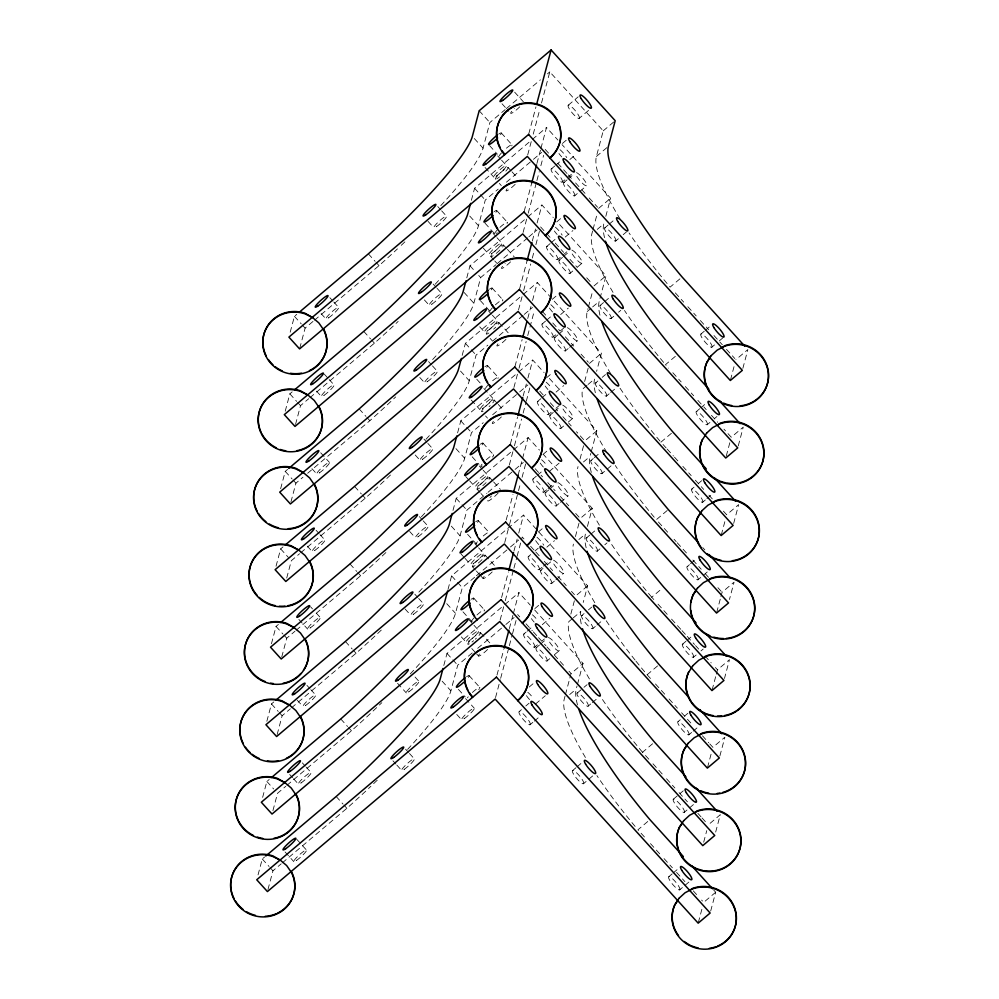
<?xml version="1.0" encoding="UTF-8"?>
<svg xmlns="http://www.w3.org/2000/svg" width="999" height="999" viewBox="0 0 999 999"><rect width="100%" height="100%" fill="white"/><g stroke="black" fill="none" stroke-linecap="round" stroke-linejoin="round"><path stroke-width="0.75" stroke-dasharray="5 3.75" d="M290.197 332.217L294.43 316.333L296.778 314.348M299.737 348.351L305.12 328.122L313.324 321.178M285.227 411.188L289.835 393.856L292.183 391.87M295.529 424.425L300.524 405.644L308.728 398.701M280.632 488.711L285.239 471.378L287.587 469.393M290.934 501.948L295.929 483.166L302.972 477.222M276.036 566.233L280.644 548.901L282.992 546.915M286.713 578.034L291.333 560.689L299.55 553.746M271.441 643.756L276.049 626.423L278.396 624.437M281.743 657.005L286.738 638.211L294.955 631.268M266.845 721.278L271.453 703.945L273.801 701.96M277.148 734.527L282.143 715.734L290.359 708.803M262.637 797.364L266.858 781.468L269.206 779.482M272.939 810.601L277.547 793.268L285.764 786.325M258.042 874.887L262.262 858.99L264.61 857.005M267.957 889.572L272.952 870.791L281.169 863.848M440.796 205.607A149.363 22.265 -42.2 0 0 483.054 148.164L489.872 122.54L505.144 109.628M471.378 200.324L474.587 188.262L531.181 140.434M435.164 284.253A149.363 22.265 -42.2 0 0 478.459 225.699L485.277 200.062L498.201 189.136M466.783 277.847L469.992 265.784L526.585 217.957M432.642 359.54A149.363 22.265 -42.2 0 0 473.863 303.221L480.681 277.585L495.954 264.673M462.187 355.369L465.397 343.319L521.99 295.479M528.758 133.916L535.939 106.93M527.697 154.907L531.256 141.571M533.229 134.153L539.935 108.941M541.508 103.009L549.8 71.878L603.221 130.857L596.403 156.481A149.326 33.117 49.8 0 0 620.029 218.831M425.974 439.298A149.363 22.265 -42.2 0 0 469.268 380.744L476.086 355.107L487.837 345.179M457.592 432.904L460.801 420.841L517.395 373.002M524.163 211.438L531.743 182.954M536.925 163.461L540.521 149.962M540.921 148.464L546.503 127.472L557.879 140.035M523.101 232.43L527.847 214.648M528.234 213.162L536.525 182.018M536.913 180.544L539.285 171.641M540.859 165.709L543.618 155.332M421.378 516.82A149.363 22.265 -42.2 0 0 464.672 458.266L471.491 432.629L483.241 422.702M452.997 510.427L456.206 498.364L528.121 437.562L539.497 450.124M519.567 288.961L527.147 260.477M532.33 240.984L535.526 228.983M537.112 222.989L541.908 204.995L553.284 217.557M518.506 309.965L522.065 296.616M523.638 290.684L530.744 263.998M532.317 258.067L534.29 250.649M535.876 244.718L539.423 231.368M418.856 592.107A149.363 22.265 -42.2 0 0 460.077 535.789L466.895 510.152L486.875 493.269M448.002 589.447L451.61 575.886L523.526 515.084L587.637 585.864L583.229 602.447M514.972 366.483L522.152 339.498M527.734 318.506L530.931 306.506M532.529 300.512L537.312 282.517L601.423 353.284L596.615 371.378M513.923 387.487L518.656 369.692M519.043 368.206L526.148 341.521M527.722 335.589L534.428 310.377M410.277 673.913A149.363 22.265 -42.2 0 0 455.482 613.311L462.3 587.674L475.224 576.748M443.806 665.471L447.015 653.408L503.608 605.569M510.377 444.006L517.557 417.02M523.139 396.029L526.336 384.028M527.934 378.034L532.717 360.04L544.093 372.602M509.328 465.01L514.06 447.215M514.448 445.729L521.553 419.043M523.126 413.111L525.899 402.734M526.286 401.248L530.232 386.413M407.592 749.387A149.363 22.265 -42.2 0 0 450.886 690.833L457.704 665.197L472.977 652.285M506.181 520.029L512.962 494.542M518.144 475.049L522.14 460.052M522.539 458.553L528.121 437.562M504.732 542.532L509.065 526.223M509.465 524.737L518.144 492.12M518.531 490.634L520.504 483.216M522.09 477.285L525.636 463.936M592.607 230.994L591.808 234.003A149.326 33.117 49.8 0 0 615.434 296.353M593.006 229.483L597.427 212.899M501.585 597.552L508.366 572.065M513.948 551.073L517.145 539.085M518.743 533.079L523.526 515.084M605.806 216.333L610.614 198.239L562.012 144.593M500.137 620.054L503.683 606.705M505.257 600.774L513.548 569.642M513.936 568.156L516.708 557.779M517.095 556.293L522.227 537.012L526.423 541.645M610.839 373.876A149.326 33.117 49.8 0 1 587.212 311.526L588.011 308.516M588.423 307.005L592.832 290.422M496.99 675.074L503.771 649.587M509.353 628.596L512.949 615.109M513.349 613.598L518.931 592.607L530.307 605.169M599.999 298.376L606.018 275.761L557.417 222.115M495.541 697.577L500.274 679.782M500.661 678.296L508.953 647.165M509.34 645.679L512.112 635.302M512.499 633.816L516.058 620.466M584.627 381.518L588.236 367.944M580.032 459.041L583.641 445.467M591.308 472.377A149.326 33.117 49.8 0 1 590.009 456.443L590.809 453.434M591.208 451.923L596.828 430.806L548.226 377.16M575.436 536.563L579.045 522.989M587.424 526.423L592.232 508.329L543.631 454.682M570.841 614.085L574.45 600.511M565.047 696.128L564.235 699.15A149.326 33.117 49.8 0 0 585.601 757.766M565.446 694.617L569.455 679.545M569.855 678.034L571.066 673.513L583.041 663.386L534.44 609.74M577.522 704.957A149.326 33.117 49.8 0 1 576.223 689.01L577.022 686.001M577.434 684.49L583.041 663.386M730.481 379.945L734.327 365.497M742.856 368.369L747.851 349.575L735.863 359.715M726.273 456.019L730.119 441.57M738.261 445.891L743.256 427.097L731.268 437.237L723.963 429.17M721.29 534.989L725.524 519.093M733.666 523.414L738.661 504.62L726.673 514.76L721.453 509.003M716.695 612.512L720.541 598.064M720.928 596.615L722.077 592.282L734.065 582.155L729.457 599.487M712.1 690.034L715.946 675.586M716.333 674.138L717.482 669.805L729.47 659.677L724.475 678.458M707.504 767.557L711.35 753.109M719.879 755.981L724.874 737.2L712.886 747.327L709.765 743.868M703.683 842.194L706.755 830.631M715.671 832.055L720.279 814.722L708.291 824.849M698.313 922.601L702.16 908.153M710.689 911.026L715.684 892.244L713.598 889.934M506.318 108.629L540.397 79.82M547.452 73.864L549.8 71.878M568.394 105.107L578.196 96.816M314.498 320.192L379.021 265.647A149.363 22.265 -42.2 0 0 397.452 248.876M532.355 139.435L546.503 127.472M579.095 118.406A8.579 1.898 49.8 0 0 572.839 107.992A8.579 1.898 49.8 0 0 569.293 108.879A8.579 1.898 49.8 0 0 579.095 118.406L588.898 110.115M506.431 182.18L532.28 160.327M533.454 159.328L541.67 152.385M562.412 143.456L566.77 139.773M551.436 168.843L554.707 166.071M555.794 165.16L560.152 161.476M603.221 130.857L614.123 121.641M569.842 159.515L576.386 153.983M562.137 182.143A8.579 1.898 49.8 0 0 555.881 171.716A8.579 1.898 49.8 0 0 552.335 172.615A8.579 1.898 49.8 0 0 562.137 182.143L566.495 178.459M567.582 177.535L571.94 173.851M563.798 182.63L567.07 179.87M568.156 178.946L574.7 173.414M309.902 397.714L374.425 343.169A149.363 22.265 -42.2 0 0 398.164 321.416M596.403 156.481L607.305 147.278M527.759 216.958L541.908 204.995M574.5 195.929A8.579 1.898 49.8 0 0 568.244 185.514A8.579 1.898 49.8 0 0 564.697 186.401A8.579 1.898 49.8 0 0 574.5 195.929L578.858 192.245M579.944 191.321L586.488 185.802M497.127 263.674L527.684 237.849M528.858 236.863L537.075 229.907M556.73 221.89L562.175 217.295M546.84 246.366L550.112 243.606M551.198 242.682L556.643 238.074M598.626 208.379L610.614 198.239M565.247 237.038L572.877 230.594M557.542 259.665A8.579 1.898 49.8 0 0 551.286 249.238A8.579 1.898 49.8 0 0 547.739 250.137A8.579 1.898 49.8 0 0 557.542 259.665L561.9 255.981M562.986 255.057L567.345 251.373M559.203 260.152L562.474 257.392M563.561 256.468L570.104 250.936M307.655 473.251L369.842 420.691A149.363 22.265 -42.2 0 0 395.666 396.94M597.252 229.395L603.796 223.876A149.326 33.117 49.8 0 0 604.732 238.474M523.164 294.48L537.312 282.517M604.857 227.809L608.129 225.05M609.215 224.126L614.672 219.518M569.905 273.451A8.579 1.898 49.8 0 0 563.648 263.037A8.579 1.898 49.8 0 0 560.114 263.923A8.579 1.898 49.8 0 0 569.905 273.451L573.176 270.692M577.534 267.008L581.893 263.324M492.532 341.196L523.089 315.372M524.263 314.385L532.492 307.43M615.571 241.109A8.579 1.898 49.8 0 0 609.315 230.694A8.579 1.898 49.8 0 0 605.769 231.581A8.579 1.898 49.8 0 0 615.571 241.109L618.831 238.349M623.189 234.665L626.46 231.905M552.135 299.425L556.493 295.729M542.245 323.888L545.516 321.129M546.603 320.204L552.047 315.597M594.03 285.901L606.018 275.761M560.664 314.56L568.281 308.117M552.947 337.187A8.579 1.898 49.8 0 0 546.69 326.773A8.579 1.898 49.8 0 0 543.144 327.66A8.579 1.898 49.8 0 0 552.947 337.187L556.218 334.428M560.576 330.744L563.848 327.972M554.607 337.674L557.879 334.915M558.965 333.991L565.509 328.459M300.711 552.759L365.247 498.214A149.363 22.265 -42.2 0 0 391.071 474.463M587.212 311.526L591.57 307.842M592.657 306.918L599.2 301.398A149.326 33.117 49.8 0 0 600.149 315.996M518.568 372.003L532.717 360.04M600.262 305.332L603.533 302.572M604.632 301.648L610.077 297.053M565.309 350.974A8.579 1.898 49.8 0 0 559.053 340.559A8.579 1.898 49.8 0 0 555.519 341.446A8.579 1.898 49.8 0 0 565.309 350.974L568.581 348.214M569.667 347.29L577.297 340.846M492.644 414.747L518.493 392.894M519.667 391.908L527.897 384.952M610.976 318.631A8.579 1.898 49.8 0 0 604.72 308.216A8.579 1.898 49.8 0 0 601.173 309.103A8.579 1.898 49.8 0 0 610.976 318.631L614.235 315.871M618.593 312.188L620.779 310.352M546.453 377.859L552.984 372.34M679.919 278.846L670.104 287.125A149.326 33.117 49.8 0 1 629.07 232.954M537.649 401.411L540.921 398.651M542.007 397.727L547.452 393.119M589.435 363.424L601.423 353.284M556.068 392.083L563.686 385.639M548.351 414.71A8.579 1.898 49.8 0 0 542.095 404.295A8.579 1.898 49.8 0 0 538.561 405.182A8.579 1.898 49.8 0 0 548.351 414.71L551.623 411.95M555.981 408.266L559.253 405.494M550.012 415.197L553.284 412.437M554.37 411.513L560.914 405.981M296.129 630.282L360.651 575.736A149.363 22.265 -42.2 0 0 386.476 551.997M586.975 385.364L582.617 389.048A149.326 33.117 49.8 0 0 606.243 451.398M588.061 384.453L594.605 378.921A149.326 33.117 49.8 0 0 595.904 394.855M595.679 382.854L597.852 381.019M602.21 377.335L605.481 374.575M560.714 428.496A8.579 1.898 49.8 0 0 554.457 418.082A8.579 1.898 49.8 0 0 550.924 418.968A8.579 1.898 49.8 0 0 560.714 428.496L563.985 425.736M568.344 422.053L572.702 418.369M488.049 492.27L513.898 470.417M515.072 469.43L523.301 462.475M606.381 396.166A8.579 1.898 49.8 0 0 600.124 385.739A8.579 1.898 49.8 0 0 596.578 386.625A8.579 1.898 49.8 0 0 606.381 396.166L609.64 393.394M610.739 392.47L615.097 388.786M542.944 454.47L548.389 449.862M701.036 333.966L704.307 331.206M705.394 330.282L710.838 325.674M675.324 356.368L665.509 364.647L668.643 368.107M533.054 478.933L536.326 476.173M537.412 475.249L542.857 470.641M596.828 430.806L584.84 440.946L576.46 431.693M549.288 471.453L559.09 463.161M711.738 347.265A8.579 1.898 49.8 0 0 705.481 336.85A8.579 1.898 49.8 0 0 701.935 337.737A8.579 1.898 49.8 0 0 711.738 347.265L715.009 344.505M719.367 340.821L722.639 338.049M543.756 492.232A8.579 1.898 49.8 0 0 537.499 481.818A8.579 1.898 49.8 0 0 533.966 482.704A8.579 1.898 49.8 0 0 543.756 492.232L547.027 489.473M548.114 488.548L553.571 483.941M545.417 492.719L548.688 489.96M549.775 489.035L555.219 484.428M291.533 707.804L356.056 653.259A149.363 22.265 -42.2 0 0 381.88 629.52M583.466 461.975L590.009 456.443M591.083 460.389L593.256 458.541M594.343 457.617L600.886 452.097M556.118 506.018A8.579 1.898 49.8 0 0 549.862 495.604A8.579 1.898 49.8 0 0 546.328 496.491A8.579 1.898 49.8 0 0 556.118 506.018L559.39 503.259M560.476 502.335L568.106 495.891M476.398 575.761L509.303 547.939M510.477 546.952L518.706 539.997M601.785 473.688A8.579 1.898 49.8 0 0 595.529 463.261A8.579 1.898 49.8 0 0 591.982 464.148A8.579 1.898 49.8 0 0 601.785 473.688L606.143 470.005M607.23 469.08L611.588 465.397M538.349 531.992L542.707 528.309M696.44 411.488L699.712 408.728M700.799 407.804L707.329 402.272M660.913 442.182L671.815 432.967M528.459 556.455L530.644 554.62M535.002 550.936L538.261 548.164M592.232 508.329L580.244 518.469L573.963 511.525M546.878 547.127L554.495 540.684M707.142 424.787A8.579 1.898 49.8 0 0 700.886 414.373A8.579 1.898 49.8 0 0 697.339 415.259A8.579 1.898 49.8 0 0 707.142 424.787L710.414 422.028M714.772 418.344L716.945 416.496M539.16 569.755A8.579 1.898 49.8 0 0 532.904 559.34A8.579 1.898 49.8 0 0 529.37 560.227A8.579 1.898 49.8 0 0 539.16 569.755L542.432 566.995M543.518 566.071L548.975 561.463M540.821 570.242L543.006 568.406M547.365 564.722L550.624 561.95M286.938 785.326L351.461 730.781A149.363 22.265 -42.2 0 0 381.83 702.684M578.883 539.497L585.414 533.966A149.326 33.117 49.8 0 0 586.363 548.576M504.782 604.57L518.931 592.607M586.488 537.912L589.747 535.139M590.846 534.228L595.204 530.544M551.523 583.541A8.579 1.898 49.8 0 0 545.267 573.126A8.579 1.898 49.8 0 0 541.733 574.013A8.579 1.898 49.8 0 0 551.523 583.541L554.795 580.781M555.881 579.857L563.511 573.414M477.684 648.314L504.707 625.461M505.881 624.475L514.11 617.519M597.19 551.211A8.579 1.898 49.8 0 0 590.933 540.784A8.579 1.898 49.8 0 0 587.387 541.67A8.579 1.898 49.8 0 0 597.19 551.211L600.461 548.439M604.82 544.755L606.992 542.919M534.84 608.591L539.198 604.907M691.845 489.011L694.018 487.175M698.376 483.491L701.648 480.719M667.22 510.489L656.318 519.705A149.326 33.117 49.8 0 1 615.297 465.522M523.863 633.978L526.048 632.142M527.135 631.218L533.666 625.686M587.637 585.864L575.649 595.991L571.465 591.371M542.282 624.65L549.9 618.206M702.547 502.31A8.579 1.898 49.8 0 0 696.291 491.895A8.579 1.898 49.8 0 0 692.744 492.782A8.579 1.898 49.8 0 0 702.547 502.31L705.818 499.55M706.905 498.626L711.263 494.942M534.565 647.277A8.579 1.898 49.8 0 0 528.309 636.863A8.579 1.898 49.8 0 0 524.775 637.749A8.579 1.898 49.8 0 0 534.565 647.277L537.837 644.517M542.195 640.834L544.38 638.985M536.226 647.764L539.497 645.004M540.584 644.08L546.028 639.472M282.342 862.849L346.865 808.303A149.363 22.265 -42.2 0 0 367.42 789.547M572.102 618.856L568.831 621.628A149.326 33.117 49.8 0 0 590.197 680.244M573.189 617.944L580.819 611.488A149.326 33.117 49.8 0 0 582.117 627.422M581.893 615.434L584.065 613.586M588.423 609.902L591.695 607.142M546.928 661.063A8.579 1.898 49.8 0 0 540.671 650.649A8.579 1.898 49.8 0 0 537.137 651.535A8.579 1.898 49.8 0 0 546.928 661.063L550.199 658.304M554.557 654.62L558.916 650.936M592.594 628.733A8.579 1.898 49.8 0 0 586.338 618.306A8.579 1.898 49.8 0 0 582.792 619.205A8.579 1.898 49.8 0 0 592.594 628.733L595.866 625.961M596.952 625.049L602.397 620.441M529.158 687.037L534.602 682.429M687.25 566.533L689.422 564.697M690.521 563.773L697.052 558.241M653.821 599.525L651.723 597.227L661.538 588.935M519.268 711.5L521.453 709.665M525.811 705.981L529.07 703.209M535.501 704.02L545.304 695.729M697.951 579.832A8.579 1.898 49.8 0 0 691.695 569.418A8.579 1.898 49.8 0 0 688.149 570.304A8.579 1.898 49.8 0 0 697.951 579.832L702.309 576.148M703.396 575.224L707.754 571.54M529.97 724.799A8.579 1.898 49.8 0 0 523.713 714.385A8.579 1.898 49.8 0 0 520.179 715.272A8.579 1.898 49.8 0 0 529.97 724.799L533.241 722.04M534.328 721.116L539.785 716.508M569.692 694.542L576.223 689.01M577.297 692.956L587.1 684.665M587.999 706.256A8.579 1.898 49.8 0 0 581.743 695.828A8.579 1.898 49.8 0 0 578.196 696.728A8.579 1.898 49.8 0 0 587.999 706.256L591.271 703.496M592.357 702.572L597.802 697.964M682.654 644.055L685.926 641.296M687.012 640.371L691.37 636.688M635.963 661.176A149.326 33.117 49.8 0 0 647.14 674.75L658.029 665.534M693.356 657.354A8.579 1.898 49.8 0 0 687.1 646.94A8.579 1.898 49.8 0 0 683.553 647.827A8.579 1.898 49.8 0 0 693.356 657.354L696.628 654.595M700.986 650.911L703.159 649.075M572.702 770.479L575.961 767.719M577.06 766.795L581.418 763.111M583.404 783.778A8.579 1.898 49.8 0 0 577.147 773.351A8.579 1.898 49.8 0 0 573.601 774.25A8.579 1.898 49.8 0 0 583.404 783.778L587.762 780.094M588.848 779.17L593.206 775.486M678.059 721.578L680.244 719.742M684.602 716.058L687.861 713.298M648.801 759.178L642.544 752.272L653.433 743.056M688.761 734.877A8.579 1.898 49.8 0 0 682.504 724.462A8.579 1.898 49.8 0 0 678.97 725.349A8.579 1.898 49.8 0 0 688.761 734.877L692.032 732.117M693.119 731.193L698.563 726.598M673.463 799.1L683.266 790.821M647.752 821.503L637.949 829.794L646.291 839.01M684.165 812.412A8.579 1.898 49.8 0 0 677.909 801.985A8.579 1.898 49.8 0 0 674.375 802.871A8.579 1.898 49.8 0 0 684.165 812.412L688.523 808.715M689.622 807.804L693.98 804.12M668.868 876.635L672.14 873.863M673.226 872.939L677.584 869.255M679.57 889.934A8.579 1.898 49.8 0 0 673.314 879.507A8.579 1.898 49.8 0 0 669.78 880.394A8.579 1.898 49.8 0 0 679.57 889.934L683.928 886.25M685.027 885.326L689.385 881.642M715.684 892.244L703.696 902.372L701.61 900.074M514.647 92.158L523.389 101.811M545.204 149.4L550.437 155.182M557.767 163.274L567.195 173.689M568.244 174.837L571.391 178.309M575.586 182.929L580.819 188.711M581.868 189.872L585.014 193.344M589.198 197.964L597.577 207.218M675.324 292.894L683.678 302.11M687.849 306.718L696.203 315.934M700.374 320.542L708.728 329.757M713.948 335.514L722.302 344.73M726.473 349.338L734.827 358.554M501.998 103.746L508.803 111.251M501.286 132.967L511.963 144.755A8.579 1.274 -42.2 0 0 504.557 149.813M479.183 110.739L489.872 122.54M489.597 145.617L497.365 154.196M497.689 155.894L500.611 159.103M501.573 160.177L506.431 165.534M508.116 167.532L511.026 170.754M512 171.828L517.832 178.259M474.3 138.524L483.054 148.164M540.609 226.923L545.841 232.705M546.89 233.866L550.037 237.325M555.269 243.107L563.648 252.36M569.942 259.303L577.272 267.395M586.7 277.797L591.945 283.579M672.814 372.714L681.168 381.93M685.339 386.538L693.693 395.754M697.864 400.362L706.218 409.59M711.438 415.347L717.707 422.252M485.039 167.482L493.781 177.123M499.35 183.404L501.286 185.552M496.69 210.489L507.367 222.278M474.587 188.262L479.445 193.631M480.419 194.705L485.277 200.062M485.002 223.139L494.717 233.866M493.094 233.416L496.016 236.626M496.99 237.7L501.835 243.069M503.521 245.055L506.431 248.276M507.405 249.35L514.21 256.855M469.717 216.046L478.459 225.699M663.011 444.48L666.133 447.939M667.182 449.088L673.438 456.006M674.487 457.155L678.658 461.763M682.841 466.371L691.183 475.586M695.366 480.194L703.708 489.41M708.928 495.167L713.111 499.775M542.295 311.388L547.539 317.17M552.772 322.952L560.102 331.044M565.347 336.825L573.726 346.079M581.056 354.17L588.386 362.262M483.354 248.214L489.185 254.645M490.871 256.643L493.781 259.865M494.755 260.939L496.69 263.074M437.762 206.556L440.684 209.765M441.658 210.839L446.516 216.196M492.095 288.012L502.772 299.8M469.992 265.784L474.85 271.154M478.733 275.437L480.681 277.585M428.022 221.353L433.853 227.784M480.407 300.674L490.122 311.388M488.499 310.939L491.421 314.148M492.395 315.222L497.252 320.592M498.926 322.577L508.641 333.304M702.747 547.589L704.844 549.887M464.148 292.495L473.863 303.221M539.797 391.221L545.029 397.003M550.274 402.784L557.604 410.876M562.849 416.658L571.228 425.911M658.416 522.002L669.892 534.677M674.063 539.285L676.161 541.595M677.197 542.744L688.686 555.419M692.856 560.027L701.211 569.243M705.381 573.851L708.516 577.31M717.906 587.674L722.077 592.282M479.732 326.81L484.59 332.168M490.159 338.461L492.095 340.597M433.166 284.078L436.088 287.287M437.062 288.361L441.92 293.718M487.5 365.534L498.176 377.322A8.579 1.274 -42.2 0 0 490.771 382.38M465.397 343.319L476.086 355.107M424.4 299.95L429.258 305.307M368.344 253.846L375.137 261.351M376.111 262.425L379.021 265.647M476.785 379.258L481.643 384.627M483.903 388.461L492.657 398.114M494.33 400.099L497.24 403.321M498.214 404.395L504.045 410.826M460.527 371.091L469.268 380.744M657.991 604.133L667.382 614.51M671.565 619.118L680.956 629.482M681.992 630.631L686.176 635.239M687.212 636.388L694.517 644.455M695.566 645.616L698.701 649.063M704.957 655.981L711.226 662.886M715.396 667.494L717.482 669.805M535.202 468.743L542.532 476.835M547.777 482.617L555.107 490.709M560.339 496.491L568.731 505.744M471.253 400.05L479.995 409.702M485.564 415.984L487.5 418.119M428.571 361.601L431.493 364.81M432.467 365.884L437.325 371.253M482.904 443.057L493.581 454.845M460.801 420.841L465.659 426.198M466.633 427.272L471.491 432.629M419.805 377.472L424.662 382.829M363.748 331.368L370.542 338.873M371.516 339.947L374.425 343.169M329.895 297.739L332.817 300.961M333.791 302.035L338.636 307.392M472.19 456.793L478.996 464.298M479.308 465.984L482.23 469.205M483.204 470.267L488.061 475.636M489.735 477.622L492.644 480.844M493.618 481.918L500.424 489.423M455.931 448.613L464.672 458.266M321.129 313.611L325.986 318.981M530.606 546.266L534.802 550.899M535.851 552.047L540.034 556.68M544.23 561.301L552.609 570.554M557.842 576.336L566.221 585.589M647.14 674.75L651.311 679.357M655.481 683.965L664.872 694.33M669.055 698.938L677.397 708.154M681.58 712.762L690.971 723.139M702.447 735.801L708.716 742.719M465.684 476.498L468.606 479.72M469.58 480.781L475.399 487.225M477.085 489.21L479.995 492.432M480.969 493.506L482.904 495.641M423.988 439.123L426.898 442.332M427.872 443.406L432.729 448.776M294.43 316.333L301.236 323.838M302.197 324.912L305.12 328.122M478.309 520.579L488.986 532.38M456.206 498.364L461.063 503.721M462.038 504.795L466.895 510.152M415.209 454.995L420.067 460.352M359.153 408.891L365.946 416.396M366.92 417.47L369.842 420.691M324.338 374.188L328.221 378.484M329.195 379.558L334.053 384.915M467.594 534.315L476.336 543.956M474.725 543.506L477.634 546.728M478.608 547.789L483.466 553.159M485.139 555.144L495.829 566.945A8.579 1.274 -42.2 0 0 495.329 566.945M451.336 526.136L460.077 535.789M316.533 391.133L321.391 396.503M652.971 763.785L662.374 774.163M666.545 778.77L674.899 787.986M679.07 792.594L687.424 801.81M697.864 813.336L700.986 816.782M702.035 817.944L706.206 822.552M517.632 614.535L519.73 616.858M526.011 623.788L532.292 630.731M533.341 631.88L537.537 636.513M538.586 637.662L545.916 645.766M546.965 646.915L550.112 650.386M554.295 655.007L563.723 665.421M568.968 671.203L571.066 673.513M461.088 554.02L464.011 557.242M464.985 558.316L470.804 564.747M472.49 566.733L475.399 569.954M476.373 571.028L480.257 575.312M481.231 576.386L483.166 578.533M419.393 516.645L422.302 519.855M423.276 520.929L428.134 526.298M289.835 393.856L296.641 401.361M297.602 402.435L300.524 405.644M473.713 598.101L484.403 609.902M451.61 575.886L462.3 587.674M409.652 531.443L415.472 537.887M354.558 486.413L361.351 493.918M362.325 494.992L365.247 498.214M320.704 452.784L329.458 462.437M462.999 611.838L471.74 621.478M469.155 619.954L473.039 624.25M474.013 625.324L478.871 630.681M480.544 632.679L491.233 644.467M446.74 603.658L455.482 613.311M311.938 468.668L316.795 474.026M650.474 843.618L659.864 853.983M664.035 858.591L672.389 867.806M676.56 872.414L684.914 881.642M693.269 890.858L697.439 895.466M461.351 636.9L466.208 642.27M471.778 648.551L475.661 652.834M476.635 653.908L478.571 656.056M414.797 594.168L417.707 597.39M418.681 598.451L423.539 603.821M285.239 471.378L292.045 478.883M293.007 479.957L295.929 483.166M469.118 675.624L479.807 687.424M447.015 653.408L451.873 658.766M452.847 659.839L457.704 665.197M405.057 608.965L410.876 615.409M349.962 563.936L356.755 571.44M357.729 572.514L360.651 575.736M316.109 530.307L319.031 533.528M320.005 534.602L324.862 539.959M458.404 689.36L465.209 696.865M465.534 698.551L474.275 708.204M442.145 681.181L450.886 690.833M307.342 546.191L312.2 551.548M456.755 714.435L461.613 719.792M415.06 677.047L418.943 681.343M280.644 548.901L288.424 557.479M397.54 683.279L406.281 692.931M345.367 641.458L352.16 648.963M353.134 650.037L356.056 653.259M310.552 606.755L312.487 608.903M316.371 613.199L320.267 617.482M298.863 619.417L307.605 629.07M405.606 749.213L408.516 752.434M409.49 753.508L414.348 758.865M276.049 626.423L282.854 633.928M283.828 635.002L286.738 638.211M392.944 760.801L395.866 764.023M396.84 765.084L401.685 770.454M340.771 718.98L347.577 726.498M348.539 727.559L351.461 730.781M306.93 685.351L309.84 688.573M310.814 689.647L315.672 695.004M297.19 700.162L303.009 706.593M271.453 703.945L278.259 711.45M279.233 712.524L282.143 715.734M336.176 796.515L342.982 804.02M343.943 805.082L346.865 808.303M302.335 762.874L305.244 766.096M306.218 767.17L311.076 772.527M289.673 774.462L292.595 777.684M293.556 778.758L298.414 784.115M266.858 781.468L273.664 788.973M296.765 839.335L306.481 850.049M285.077 851.985L293.818 861.638M262.262 858.99L269.068 866.495M270.042 867.569L272.952 870.791M404.857 241.895A149.363 22.265 -42.2 0 1 398.514 247.889M561.725 156.918A8.579 1.898 49.8 0 1 558.953 153.484M559.977 149.638A8.579 1.898 49.8 0 1 566.758 157.592M498.663 134.128A8.579 1.274 -42.2 0 1 500.199 135.19M519.755 106.818A8.579 1.274 -42.2 0 1 511.238 113.386A8.579 1.274 -42.2 0 1 514.385 108.379M512.037 145.142A8.579 1.274 -42.2 0 1 511.663 145.904M499.25 155.956A8.579 1.274 -42.2 0 1 501.535 152.81M663.623 362.412A149.326 33.117 49.8 0 1 624.487 310.477M557.13 234.453A8.579 1.898 49.8 0 1 554.358 231.006M555.382 227.16A8.579 1.898 49.8 0 1 562.175 235.115M576.498 172.59A8.579 1.898 49.8 0 1 585.576 182.03A8.579 1.898 49.8 0 1 583.478 184.216A8.579 1.898 49.8 0 1 575.474 173.639M495.954 179.121A8.579 1.274 -42.2 0 1 499.1 174.113A8.579 1.274 -42.2 0 1 507.617 167.545A8.579 1.274 -42.2 0 1 504.47 172.54M499.562 176.873A8.579 1.274 -42.2 0 1 496.853 178.721M494.068 211.663A8.579 1.274 -42.2 0 1 494.468 214.023M515.159 184.34A8.579 1.274 -42.2 0 1 507.042 190.759A8.579 1.274 -42.2 0 1 508.366 187.375M499.962 227.335A8.579 1.274 -42.2 0 1 507.067 223.426M497.34 232.692A8.579 1.274 -42.2 0 1 496.103 233.466M494.655 233.479A8.579 1.274 -42.2 0 1 496.94 230.332M659.977 441.058A149.326 33.117 49.8 0 1 619.892 387.999M552.534 311.975A8.579 1.898 49.8 0 1 548.676 306.868M550.786 304.683A8.579 1.898 49.8 0 1 556.493 310.976M571.903 250.112A8.579 1.898 49.8 0 1 580.993 259.553A8.579 1.898 49.8 0 1 578.883 261.738A8.579 1.898 49.8 0 1 570.879 251.161M499.875 250.075A8.579 1.274 -42.2 0 1 490.796 256.556A8.579 1.274 -42.2 0 1 498.888 247.727A8.579 1.274 -42.2 0 1 502.435 247.277M489.473 289.186A8.579 1.274 -42.2 0 1 489.872 291.546M510.564 261.863A8.579 1.274 -42.2 0 1 502.047 268.431A8.579 1.274 -42.2 0 1 505.194 263.424M495.367 304.857A8.579 1.274 -42.2 0 1 502.472 300.949M490.059 311.001A8.579 1.274 -42.2 0 1 492.345 307.854M547.939 389.498A8.579 1.898 49.8 0 1 545.167 386.051M546.191 382.217A8.579 1.898 49.8 0 1 551.898 388.499M567.307 327.635A8.579 1.898 49.8 0 1 576.398 337.075A8.579 1.898 49.8 0 1 574.288 339.26A8.579 1.898 49.8 0 1 566.283 328.696M488.886 332.992A8.579 1.274 -42.2 0 1 488.499 330.632A8.579 1.274 -42.2 0 1 498.426 322.59A8.579 1.274 -42.2 0 1 493.681 329.121M484.877 366.708A8.579 1.274 -42.2 0 1 485.277 369.068M505.969 339.385A8.579 1.274 -42.2 0 1 497.852 345.804A8.579 1.274 -42.2 0 1 499.175 342.42M498.251 377.722A8.579 1.274 -42.2 0 1 497.877 378.471M485.464 388.524A8.579 1.274 -42.2 0 1 487.749 385.377M377.235 780.207A149.363 22.265 -42.2 0 1 368.481 788.548M635.114 826.423A149.326 33.117 49.8 0 1 596.915 775.611M529.557 699.587A8.579 1.898 49.8 0 1 525.711 694.492M527.809 692.307A8.579 1.898 49.8 0 1 533.516 698.601M548.214 637.637A8.579 1.898 49.8 0 1 556.93 645.516A8.579 1.898 49.8 0 1 557.18 650.299A8.579 1.898 49.8 0 1 548.339 639.947M469.28 643.856A8.579 1.274 -42.2 0 1 471.029 639.747A8.579 1.274 -42.2 0 1 480.257 632.629A8.579 1.274 -42.2 0 1 475.299 639.21M473.626 640.684A8.579 1.274 -42.2 0 1 471.99 642.007M466.496 676.798A8.579 1.274 -42.2 0 1 466.895 679.17M487.587 649.475A8.579 1.274 -42.2 0 1 479.97 655.656A8.579 1.274 -42.2 0 1 479.657 653.833M479.495 688.573A8.579 1.274 -42.2 0 1 478.721 689.647M467.457 697.864A8.579 1.274 -42.2 0 1 468.231 696.79M472.39 692.469A8.579 1.274 -42.2 0 1 479.87 687.811M642.544 752.272A149.326 33.117 49.8 0 1 601.51 698.089M534.153 622.065A8.579 1.898 49.8 0 1 531.381 618.618M532.405 614.785A8.579 1.898 49.8 0 1 538.111 621.066M553.521 560.202A8.579 1.898 49.8 0 1 562.275 569.105A8.579 1.898 49.8 0 1 561.376 572.502A8.579 1.898 49.8 0 1 552.934 562.425M475.099 565.571A8.579 1.274 -42.2 0 1 475.149 562.724A8.579 1.274 -42.2 0 1 485.027 555.107A8.579 1.274 -42.2 0 1 478.221 563.161M471.091 599.275A8.579 1.274 -42.2 0 1 471.491 601.648M492.182 571.952A8.579 1.274 -42.2 0 1 484.565 578.121A8.579 1.274 -42.2 0 1 484.253 576.311M476.985 614.947A8.579 1.274 -42.2 0 1 484.09 611.038M472.24 621.478A8.579 1.274 -42.2 0 1 473.963 617.944M635.052 660.039A149.326 33.117 49.8 0 1 606.106 620.566M594.792 602.722A149.326 33.117 49.8 0 1 573.426 544.105M538.748 544.542A8.579 1.898 49.8 0 1 534.89 539.448M537 537.262A8.579 1.898 49.8 0 1 543.793 545.204M558.116 482.679A8.579 1.898 49.8 0 1 567.494 492.632A8.579 1.898 49.8 0 1 564.148 493.469A8.579 1.898 49.8 0 1 557.055 482.954M479.695 488.036A8.579 1.274 -42.2 0 1 478.509 486.575A8.579 1.274 -42.2 0 1 487.974 478.246A8.579 1.274 -42.2 0 1 487.512 481.168M486.088 482.642A8.579 1.274 -42.2 0 1 482.817 485.639M475.686 521.753A8.579 1.274 -42.2 0 1 476.086 524.113M498.201 492.957A8.579 1.274 -42.2 0 1 488.661 500.849A8.579 1.274 -42.2 0 1 491.408 496.003M483.254 535.951A8.579 1.274 -42.2 0 1 488.686 533.516M476.835 543.956A8.579 1.274 -42.2 0 1 477.422 541.733M651.723 597.227A149.326 33.117 49.8 0 1 610.701 543.044M599.388 525.199A149.326 33.117 49.8 0 1 578.021 466.57M543.344 467.02A8.579 1.898 49.8 0 1 539.485 461.925M541.595 459.74A8.579 1.898 49.8 0 1 547.302 466.021M562.712 405.157A8.579 1.898 49.8 0 1 571.803 414.597A8.579 1.898 49.8 0 1 569.692 416.783A8.579 1.898 49.8 0 1 561.688 406.218M483.066 411.288A8.579 1.274 -42.2 0 1 484.815 407.18A8.579 1.274 -42.2 0 1 494.043 400.062A8.579 1.274 -42.2 0 1 489.085 406.643M480.282 444.23A8.579 1.274 -42.2 0 1 480.681 446.59M501.373 416.908A8.579 1.274 -42.2 0 1 493.256 423.326A8.579 1.274 -42.2 0 1 494.58 419.942M486.176 459.902A8.579 1.274 -42.2 0 1 492.694 455.007A8.579 1.274 -42.2 0 1 492.495 457.067M482.317 466.034A8.579 1.274 -42.2 0 1 482.017 464.21M496.403 175.961A8.579 1.274 -42.2 0 0 506.505 165.934A8.579 1.274 -42.2 0 0 497.427 172.115A8.579 1.274 -42.2 0 0 496.403 175.961M328.609 317.807A8.579 1.274 -42.2 0 0 338.711 307.779A8.579 1.274 -42.2 0 0 329.633 313.961A8.579 1.274 -42.2 0 0 328.609 317.807M436.476 226.611A8.579 1.274 -42.2 0 0 446.578 216.596A8.579 1.274 -42.2 0 0 437.5 222.777A8.579 1.274 -42.2 0 0 436.476 226.611M491.808 253.484A8.579 1.274 -42.2 0 0 501.91 243.456A8.579 1.274 -42.2 0 0 492.832 249.638A8.579 1.274 -42.2 0 0 491.808 253.484M324.013 395.329A8.579 1.274 -42.2 0 0 334.116 385.302A8.579 1.274 -42.2 0 0 325.037 391.496A8.579 1.274 -42.2 0 0 324.013 395.329M431.88 304.146A8.579 1.274 -42.2 0 0 441.983 294.118A8.579 1.274 -42.2 0 0 432.904 300.299A8.579 1.274 -42.2 0 0 431.88 304.146M487.212 331.006A8.579 1.274 -42.2 0 0 497.315 320.979A8.579 1.274 -42.2 0 0 488.236 327.16A8.579 1.274 -42.2 0 0 487.212 331.006M319.418 472.852A8.579 1.274 -42.2 0 0 329.52 462.824A8.579 1.274 -42.2 0 0 320.442 469.018A8.579 1.274 -42.2 0 0 319.418 472.852M427.285 381.668A8.579 1.274 -42.2 0 0 437.387 371.64A8.579 1.274 -42.2 0 0 428.309 377.822A8.579 1.274 -42.2 0 0 427.285 381.668M482.617 408.529A8.579 1.274 -42.2 0 0 492.719 398.501A8.579 1.274 -42.2 0 0 483.641 404.682A8.579 1.274 -42.2 0 0 482.617 408.529M314.822 550.374A8.579 1.274 -42.2 0 0 324.925 540.347A8.579 1.274 -42.2 0 0 315.846 546.54A8.579 1.274 -42.2 0 0 314.822 550.374M422.689 459.19A8.579 1.274 -42.2 0 0 432.792 449.163A8.579 1.274 -42.2 0 0 423.713 455.344A8.579 1.274 -42.2 0 0 422.689 459.19M464.235 718.618A8.579 1.274 -42.2 0 0 474.338 708.591A8.579 1.274 -42.2 0 0 465.259 714.784A8.579 1.274 -42.2 0 0 464.235 718.618M296.441 860.464A8.579 1.274 -42.2 0 0 306.543 850.449A8.579 1.274 -42.2 0 0 297.465 856.63A8.579 1.274 -42.2 0 0 296.441 860.464M404.308 769.28A8.579 1.274 -42.2 0 0 414.41 759.252A8.579 1.274 -42.2 0 0 405.332 765.434A8.579 1.274 -42.2 0 0 404.308 769.28M468.831 641.096A8.579 1.274 -42.2 0 0 478.933 631.068A8.579 1.274 -42.2 0 0 469.855 637.25A8.579 1.274 -42.2 0 0 468.831 641.096M301.036 782.941A8.579 1.274 -42.2 0 0 311.139 772.914A8.579 1.274 -42.2 0 0 302.06 779.108A8.579 1.274 -42.2 0 0 301.036 782.941M408.903 691.758A8.579 1.274 -42.2 0 0 419.006 681.73A8.579 1.274 -42.2 0 0 409.927 687.911A8.579 1.274 -42.2 0 0 408.903 691.758M473.426 563.573A8.579 1.274 -42.2 0 0 483.528 553.546A8.579 1.274 -42.2 0 0 474.45 559.727A8.579 1.274 -42.2 0 0 473.426 563.573M305.632 705.419A8.579 1.274 -42.2 0 0 315.734 695.391A8.579 1.274 -42.2 0 0 306.656 701.585A8.579 1.274 -42.2 0 0 305.632 705.419M413.499 614.235A8.579 1.274 -42.2 0 0 423.601 604.208A8.579 1.274 -42.2 0 0 414.523 610.389A8.579 1.274 -42.2 0 0 413.499 614.235M478.022 486.051A8.579 1.274 -42.2 0 0 488.124 476.024A8.579 1.274 -42.2 0 0 479.045 482.205A8.579 1.274 -42.2 0 0 478.022 486.051M310.227 627.896A8.579 1.274 -42.2 0 0 320.329 617.869A8.579 1.274 -42.2 0 0 311.251 624.063A8.579 1.274 -42.2 0 0 310.227 627.896M418.094 536.713A8.579 1.274 -42.2 0 0 428.196 526.685A8.579 1.274 -42.2 0 0 419.118 532.867A8.579 1.274 -42.2 0 0 418.094 536.713"/><path stroke-width="1.5" d="M312.25 317.37L305.057 313.249A32.193 31.019 14.9 0 0 270.667 321.853A32.193 31.019 14.9 0 0 266.308 356.069M323.077 329.046L323.676 329.133A32.193 31.019 14.9 0 1 309.428 370.629M307.655 394.892L300.474 390.784A32.193 31.019 14.9 0 0 266.533 398.876A32.193 31.019 14.9 0 0 261.114 432.367M318.494 406.568L319.081 406.655A32.193 31.019 14.9 0 1 296.915 450.686M303.059 472.415L295.879 468.306A32.193 31.019 14.9 0 0 254.108 502.072M313.898 484.09L314.485 484.178A32.193 31.019 14.9 0 1 300.237 525.674M298.464 549.937L291.283 545.829A32.193 31.019 14.9 0 0 254.358 557.629A32.193 31.019 14.9 0 0 257.23 595.429M309.303 561.613L309.89 561.7A32.193 31.019 14.9 0 1 287.724 605.731M293.868 627.459L286.688 623.351A32.193 31.019 14.9 0 0 252.297 631.955A32.193 31.019 14.9 0 0 247.927 666.158M304.707 639.135L305.294 639.223A32.193 31.019 14.9 0 1 303.459 670.229M289.273 704.982L282.093 700.873A32.193 31.019 14.9 0 0 247.702 709.477A32.193 31.019 14.9 0 0 243.331 743.681M300.112 716.658L300.699 716.745A32.193 31.019 14.9 0 1 286.451 758.241M284.678 782.504L277.497 778.396A32.193 31.019 14.9 0 0 243.569 786.5A32.193 31.019 14.9 0 0 238.137 819.979M295.517 794.18L296.104 794.267A32.193 31.019 14.9 0 1 273.938 838.298M280.082 860.039L272.902 855.918A32.193 31.019 14.9 0 0 231.131 889.684M290.921 871.702L291.508 871.79A32.193 31.019 14.9 0 1 277.26 913.286M470.579 203.346L467.769 213.898A149.363 22.265 -42.2 0 1 363.748 331.368L294.53 389.885M465.984 280.869L463.174 291.421A149.363 22.265 -42.2 0 1 359.153 408.891L288.761 468.394M461.388 358.391L458.578 368.943A149.363 22.265 -42.2 0 1 354.558 486.413L285.339 544.93M500.187 231.706L500.037 232.255A32.193 31.019 14.9 0 1 502.647 188.399A32.193 31.019 14.9 0 1 547.989 191.721A32.193 31.019 14.9 0 1 545.379 235.577L545.529 235.027A32.193 31.019 14.9 0 0 550.174 193.669A32.193 31.019 14.9 0 0 508.066 184.241A32.193 31.019 14.9 0 0 494.88 223.676M536.738 103.921L551.098 49.95L615.209 120.717L608.391 146.353A149.326 33.117 49.8 0 0 682.092 276.998L744.717 346.129M456.793 435.914L453.983 446.466A149.363 22.265 -42.2 0 1 349.962 563.936L280.744 622.452M531.743 182.954L536.525 164.96M452.197 513.436L449.388 523.988A149.363 22.265 -42.2 0 1 345.367 641.458L276.149 699.974M527.147 260.477L531.93 242.482M447.602 590.958L444.792 601.51A149.363 22.265 -42.2 0 1 340.771 718.98L271.553 777.497M522.952 336.501L526.935 321.503M443.007 668.481L440.197 679.033A149.363 22.265 -42.2 0 1 336.176 796.515L265.784 856.018M517.957 415.522L522.739 397.527M477.21 619.318L477.072 619.867A32.193 31.019 14.9 0 1 479.67 576.023A32.193 31.019 14.9 0 1 525.012 579.345A32.193 31.019 14.9 0 1 522.415 623.201L522.552 622.639A32.193 31.019 14.9 0 0 527.197 581.293A32.193 31.019 14.9 0 0 485.102 571.853A32.193 31.019 14.9 0 0 471.903 611.288M513.761 491.545L518.144 475.049M508.766 570.566L513.548 552.572M504.17 648.089L508.953 630.094M721.802 347.714L724.712 345.729A32.193 31.019 14.9 0 1 767.632 367.919A32.193 31.019 14.9 0 1 740.097 405.831M717.207 425.237L720.117 423.251A32.193 31.019 14.9 0 1 763.785 449.45A32.193 31.019 14.9 0 1 727.122 483.066M700.611 512.887L697.839 516.995A32.193 31.019 14.9 0 0 701.46 547.952M712.612 502.759L715.521 500.774A32.193 31.019 14.9 0 1 756.905 518.431A32.193 31.019 14.9 0 1 740.334 558.566M708.016 580.282L710.926 578.296A32.193 31.019 14.9 0 1 752.572 596.59A32.193 31.019 14.9 0 1 734.452 636.588M703.421 657.817L706.33 655.831A32.193 31.019 14.9 0 1 746.191 670.404A32.193 31.019 14.9 0 1 737.187 710.301M698.825 735.339L701.735 733.353A32.193 31.019 14.9 0 1 743.868 752.909A32.193 31.019 14.9 0 1 722.627 792.469M682.242 822.976L679.457 827.085A32.193 31.019 14.9 0 0 678.546 849.6M694.23 812.861L697.14 810.876A32.193 31.019 14.9 0 1 740.808 837.075A32.193 31.019 14.9 0 1 704.145 870.678M677.647 900.499L674.862 904.607A32.193 31.019 14.9 0 0 678.496 935.564M689.635 890.384L692.544 888.398A32.193 31.019 14.9 0 1 733.928 906.056A32.193 31.019 14.9 0 1 717.357 946.178M709.952 357.28L707.03 361.938A32.193 31.019 14.9 0 0 721.153 401.923M695.441 591.021L693.244 594.517A32.193 31.019 14.9 0 0 690.933 602.272M686.975 744.904L684.053 749.562A32.193 31.019 14.9 0 0 698.176 789.547M551.098 49.95L479.183 110.739L472.365 136.376A149.363 22.265 -42.2 0 1 368.344 253.846L299.126 312.362M708.815 389.086L677.497 354.52A149.326 33.117 49.8 0 1 605.481 241.184M719.255 400.599L740.122 423.651M706.305 468.906L672.901 432.043A149.326 33.117 49.8 0 1 601.785 321.553M714.66 478.134L735.526 501.173M698.576 542.981L668.306 509.565A149.326 33.117 49.8 0 1 597.19 399.076M709.015 554.495L729.894 577.547M696.066 622.802L663.711 587.087A149.326 33.117 49.8 0 1 592.594 476.598M706.505 634.328L726.335 656.218M689.385 698.026L659.115 664.61A149.326 33.117 49.8 0 1 587.112 551.273M699.824 709.54L721.74 733.741M685.838 776.698L654.52 742.132A149.326 33.117 49.8 0 1 582.517 628.796M696.278 788.223L717.145 811.263M683.328 856.53L649.924 819.655A149.326 33.117 49.8 0 1 578.808 709.165M691.683 865.746L712.549 888.785M500.074 147.377A32.193 31.019 14.9 0 1 511.875 107.168A32.193 31.019 14.9 0 1 554.495 115.784A32.193 31.019 14.9 0 1 550.124 157.505L549.974 158.054A32.193 31.019 14.9 0 0 552.572 114.198A32.193 31.019 14.9 0 0 507.23 110.877A32.193 31.019 14.9 0 0 504.632 154.733L504.782 154.183A32.193 31.019 14.9 0 1 502.197 150.924M497.639 137.974A8.579 1.274 -42.2 0 1 488.536 144.405A8.579 1.274 -42.2 0 1 497.177 135.215M301.511 373.164A32.193 31.019 14.9 0 1 290.372 373.289M282.305 370.941A32.193 31.019 14.9 0 1 275.1 366.658M272.964 364.835A32.193 31.019 14.9 0 1 268.431 359.615M731.718 405.544A32.193 31.019 14.9 0 1 723.663 403.159M497.602 228.446A32.193 31.019 14.9 0 1 495.479 224.9M493.044 215.497A8.579 1.274 -42.2 0 1 483.941 221.928A8.579 1.274 -42.2 0 1 492.582 212.737M285.776 450.811A32.193 31.019 14.9 0 1 280.319 449.463M276.423 447.877A32.193 31.019 14.9 0 1 261.713 433.591M725.749 482.804A32.193 31.019 14.9 0 1 720.354 481.218M719.068 480.681A32.193 31.019 14.9 0 1 701.997 463.249M701.51 461.975A32.193 31.019 14.9 0 1 702.434 439.473M487.862 293.381A32.193 31.019 14.9 0 1 530.294 259.84A32.193 31.019 14.9 0 1 540.934 312.55L540.784 313.099A32.193 31.019 14.9 0 0 543.394 269.255A32.193 31.019 14.9 0 0 498.051 265.921A32.193 31.019 14.9 0 0 495.442 309.777L495.591 309.228A32.193 31.019 14.9 0 1 492.245 304.82M490.884 302.435A32.193 31.019 14.9 0 1 488.124 294.717M486.85 294.543A8.579 1.274 -42.2 0 1 479.37 299.2A8.579 1.274 -42.2 0 1 487.987 290.259M298.988 526.236A32.193 31.019 14.9 0 1 288.162 528.696M278.421 527.772A32.193 31.019 14.9 0 1 269.355 524.063M265.909 521.703A32.193 31.019 14.9 0 1 258.479 513.498M257.118 511.113A32.193 31.019 14.9 0 1 254.358 503.396M739.048 559.065A32.193 31.019 14.9 0 1 732.292 560.726M721.153 560.339A32.193 31.019 14.9 0 1 714.472 558.204M713.211 557.617A32.193 31.019 14.9 0 1 707.292 553.896M485.689 378.721A32.193 31.019 14.9 0 1 498.888 339.285A32.193 31.019 14.9 0 1 540.983 348.713A32.193 31.019 14.9 0 1 536.338 390.072L536.188 390.621A32.193 31.019 14.9 0 0 538.798 346.778A32.193 31.019 14.9 0 0 493.456 343.444A32.193 31.019 14.9 0 0 490.846 387.3L490.996 386.75A32.193 31.019 14.9 0 1 489.235 384.615M487.649 382.342A32.193 31.019 14.9 0 1 486.288 379.957M483.853 370.542A8.579 1.274 -42.2 0 1 474.75 376.973A8.579 1.274 -42.2 0 1 483.391 367.782M284.965 606.118A32.193 31.019 14.9 0 1 279.37 606.181M275.2 605.606A32.193 31.019 14.9 0 1 272.465 604.932M271.129 604.507A32.193 31.019 14.9 0 1 259.178 597.402M733.141 637.025A32.193 31.019 14.9 0 1 726.323 638.398M723.526 638.536A32.193 31.019 14.9 0 1 713.835 637.175M709.877 635.726A32.193 31.019 14.9 0 1 703.796 632.255M702.697 631.418A32.193 31.019 14.9 0 1 690.784 610.389M464.897 681.006A32.193 31.019 14.9 0 1 507.317 647.464A32.193 31.019 14.9 0 1 517.957 700.162L517.819 700.724A32.193 31.019 14.9 0 0 520.417 656.867A32.193 31.019 14.9 0 0 475.074 653.546A32.193 31.019 14.9 0 0 472.477 697.389L472.614 696.84A32.193 31.019 14.9 0 1 469.268 692.432M467.907 690.047A32.193 31.019 14.9 0 1 465.147 682.329M463.873 682.167A8.579 1.274 -42.2 0 1 456.393 686.825A8.579 1.274 -42.2 0 1 465.01 677.884M276.011 913.848A32.193 31.019 14.9 0 1 265.185 916.308M255.444 915.384A32.193 31.019 14.9 0 1 246.378 911.675M242.932 909.315A32.193 31.019 14.9 0 1 235.502 901.11M234.141 898.725A32.193 31.019 14.9 0 1 231.381 891.021M716.071 946.677A32.193 31.019 14.9 0 1 709.315 948.338M698.189 947.951A32.193 31.019 14.9 0 1 691.495 945.816M690.234 945.229A32.193 31.019 14.9 0 1 684.315 941.508M474.625 616.071A32.193 31.019 14.9 0 1 472.502 612.524M470.067 603.109A8.579 1.274 -42.2 0 1 460.964 609.54A8.579 1.274 -42.2 0 1 469.605 600.362M262.799 838.423A32.193 31.019 14.9 0 1 257.342 837.087M253.459 835.489A32.193 31.019 14.9 0 1 238.736 821.203M702.784 870.429A32.193 31.019 14.9 0 1 697.377 868.83M696.091 868.293A32.193 31.019 14.9 0 1 679.02 850.873M477.097 535.002A32.193 31.019 14.9 0 1 488.898 494.78A32.193 31.019 14.9 0 1 531.518 503.396A32.193 31.019 14.9 0 1 527.147 545.117L527.01 545.679A32.193 31.019 14.9 0 0 529.607 501.823A32.193 31.019 14.9 0 0 484.265 498.501A32.193 31.019 14.9 0 0 481.668 542.345L481.805 541.795A32.193 31.019 14.9 0 1 479.22 538.536M474.662 525.586A8.579 1.274 -42.2 0 1 465.559 532.017A8.579 1.274 -42.2 0 1 474.2 522.827M278.534 760.776A32.193 31.019 14.9 0 1 267.395 760.901M259.328 758.553A32.193 31.019 14.9 0 1 252.123 754.27M249.987 752.459A32.193 31.019 14.9 0 1 245.454 747.227M719.892 793.081A32.193 31.019 14.9 0 1 717.132 793.443M708.741 793.156A32.193 31.019 14.9 0 1 700.686 790.771M486.401 464.273A32.193 31.019 14.9 0 1 488.998 420.417A32.193 31.019 14.9 0 1 534.34 423.738A32.193 31.019 14.9 0 1 531.743 467.594L531.593 468.156A32.193 31.019 14.9 0 0 534.203 424.3A32.193 31.019 14.9 0 0 488.861 420.966A32.193 31.019 14.9 0 0 486.251 464.822M479.258 448.064A8.579 1.274 -42.2 0 1 470.154 454.495A8.579 1.274 -42.2 0 1 478.796 445.304M300.924 673.438A32.193 31.019 14.9 0 1 283.129 683.254M273.389 683.566A32.193 31.019 14.9 0 1 270.604 683.129M265.222 681.568A32.193 31.019 14.9 0 1 260.165 679.108M258.991 678.371A32.193 31.019 14.9 0 1 248.576 667.357M736.051 711.063A32.193 31.019 14.9 0 1 724.487 715.559M721.728 715.921A32.193 31.019 14.9 0 1 717.532 716.046M713.336 715.634A32.193 31.019 14.9 0 1 706.568 713.786M705.282 713.249A32.193 31.019 14.9 0 1 702.772 712.025M700.361 710.576A32.193 31.019 14.9 0 1 692.27 702.996M691.47 701.885A32.193 31.019 14.9 0 1 688.648 672.04M711.201 355.619L706.88 362.5A32.193 31.019 14.9 0 0 731.568 406.094A32.193 31.019 14.9 0 0 768.231 372.49A32.193 31.019 14.9 0 0 724.562 346.291L717.232 350.087L711.201 355.619M706.605 433.141L702.285 440.022A32.193 31.019 14.9 0 0 726.972 483.616A32.193 31.019 14.9 0 0 763.636 450.012A32.193 31.019 14.9 0 0 719.967 423.813L712.637 427.609L706.605 433.141M702.01 510.664L697.689 517.544A32.193 31.019 14.9 0 0 722.377 561.138A32.193 31.019 14.9 0 0 759.04 527.534A32.193 31.019 14.9 0 0 715.371 501.336L708.041 505.132L702.01 510.664M697.414 588.186L693.094 595.067A32.193 31.019 14.9 0 0 717.794 638.661A32.193 31.019 14.9 0 0 754.457 605.057A32.193 31.019 14.9 0 0 710.776 578.858L703.446 582.654L697.414 588.186M692.819 665.709L688.498 672.589A32.193 31.019 14.9 0 0 713.199 716.183A32.193 31.019 14.9 0 0 749.862 682.579A32.193 31.019 14.9 0 0 706.181 656.38L698.85 660.177L692.819 665.709M688.224 743.231L683.903 750.112A32.193 31.019 14.9 0 0 708.603 793.706A32.193 31.019 14.9 0 0 745.266 760.102A32.193 31.019 14.9 0 0 701.585 733.903L694.255 737.699L688.224 743.231M683.628 820.753L679.308 827.634A32.193 31.019 14.9 0 0 704.008 871.228A32.193 31.019 14.9 0 0 740.671 837.624A32.193 31.019 14.9 0 0 696.99 811.425L689.66 815.234L683.628 820.753M679.033 898.276L674.712 905.156A32.193 31.019 14.9 0 0 699.412 948.763A32.193 31.019 14.9 0 0 736.076 915.146A32.193 31.019 14.9 0 0 692.407 888.948L685.064 892.756L679.033 898.276M528.608 134.465L288.898 337.113L299.588 348.901L527.31 156.393L730.331 380.494L742.319 370.367L528.608 134.465M524.013 211.988L284.303 414.635L294.992 426.423L522.714 233.916L725.736 458.017L737.724 447.889L524.013 211.988M519.418 289.51L279.708 492.157L290.397 503.958L518.119 311.438L721.141 535.539L733.129 525.412L519.418 289.51M514.822 367.033L275.112 569.68L285.801 581.48L513.523 388.961L716.545 613.061L728.533 602.934L514.822 367.033M510.227 444.555L270.517 647.202L281.206 659.003L508.928 466.483L711.95 690.584L723.938 680.456L510.227 444.555M505.631 522.09L265.921 724.725L276.611 736.525L504.333 544.005L707.354 768.106L719.342 757.979L505.631 522.09M501.036 599.612L261.326 802.247L272.015 814.048L499.737 621.54L702.772 845.629L714.747 835.501L501.036 599.612M496.441 677.135L256.731 879.769L267.42 891.57L495.142 699.063L698.176 923.163L710.152 913.024L496.441 677.135M312.462 317.47L304.92 313.811A32.193 31.019 14.9 0 0 262.787 340.796A32.193 31.019 14.9 0 0 301.361 373.713A32.193 31.019 14.9 0 0 323.526 329.682L318.818 322.889L312.462 317.47M307.867 394.992L300.324 391.333A32.193 31.019 14.9 0 0 258.192 418.319A32.193 31.019 14.9 0 0 296.765 451.236A32.193 31.019 14.9 0 0 318.931 407.205L314.223 400.412L307.867 394.992M303.271 472.515L295.729 468.856A32.193 31.019 14.9 0 0 253.596 495.854A32.193 31.019 14.9 0 0 292.17 528.758A32.193 31.019 14.9 0 0 314.335 484.727L309.628 477.934L303.271 472.515M298.676 550.049L291.134 546.378A32.193 31.019 14.9 0 0 249.001 573.376A32.193 31.019 14.9 0 0 287.575 606.281A32.193 31.019 14.9 0 0 309.74 562.25L305.032 555.456L298.676 550.049M294.081 627.572L286.538 623.9A32.193 31.019 14.9 0 0 244.405 650.898A32.193 31.019 14.9 0 0 282.979 683.803A32.193 31.019 14.9 0 0 305.145 639.772L300.437 632.979L294.081 627.572M289.485 705.094L281.943 701.423A32.193 31.019 14.9 0 0 239.81 728.421A32.193 31.019 14.9 0 0 278.396 761.325A32.193 31.019 14.9 0 0 300.549 717.294L295.841 710.501L289.485 705.094M284.89 782.617L277.347 778.945A32.193 31.019 14.9 0 0 235.215 805.943A32.193 31.019 14.9 0 0 273.801 838.848A32.193 31.019 14.9 0 0 295.954 794.829L291.246 788.024L284.89 782.617M280.294 860.139L272.752 856.468A32.193 31.019 14.9 0 0 230.619 883.466A32.193 31.019 14.9 0 0 269.206 916.383A32.193 31.019 14.9 0 0 291.358 872.352L286.651 865.546L280.294 860.139M564.323 162.475A8.579 1.898 49.8 0 0 574.125 172.003A8.579 1.898 49.8 0 0 567.869 161.588A8.579 1.898 49.8 0 0 564.323 162.475M485.714 164.161A8.579 1.274 -42.2 0 0 495.816 154.133A8.579 1.274 -42.2 0 0 486.738 160.327A8.579 1.274 -42.2 0 0 485.714 164.161M617.757 221.453A8.579 1.898 49.8 0 0 627.547 230.981A8.579 1.898 49.8 0 0 621.291 220.567A8.579 1.898 49.8 0 0 617.757 221.453M569.855 141.696A8.579 1.898 49.8 0 0 579.657 151.224A8.579 1.898 49.8 0 0 573.401 140.809A8.579 1.898 49.8 0 0 569.855 141.696M713.923 327.61A8.579 1.898 49.8 0 0 723.726 337.138A8.579 1.898 49.8 0 0 717.469 326.71A8.579 1.898 49.8 0 0 713.923 327.61M581.281 98.739A8.579 1.898 49.8 0 0 591.083 108.279A8.579 1.898 49.8 0 0 584.827 97.852A8.579 1.898 49.8 0 0 581.281 98.739M317.919 306.006A8.579 1.274 -42.2 0 0 328.022 295.991A8.579 1.274 -42.2 0 0 318.943 302.173A8.579 1.274 -42.2 0 0 317.919 306.006M502.672 100.424A8.579 1.274 -42.2 0 0 512.774 90.397A8.579 1.274 -42.2 0 0 503.696 96.591A8.579 1.274 -42.2 0 0 502.672 100.424M425.786 214.822A8.579 1.274 -42.2 0 0 435.889 204.795A8.579 1.274 -42.2 0 0 426.81 210.976A8.579 1.274 -42.2 0 0 425.786 214.822M559.727 239.997A8.579 1.898 49.8 0 0 569.53 249.525A8.579 1.898 49.8 0 0 563.274 239.111A8.579 1.898 49.8 0 0 559.727 239.997M481.118 241.683A8.579 1.274 -42.2 0 0 491.221 231.656A8.579 1.274 -42.2 0 0 482.142 237.849A8.579 1.274 -42.2 0 0 481.118 241.683M613.161 298.976A8.579 1.898 49.8 0 0 622.951 308.504A8.579 1.898 49.8 0 0 616.695 298.089A8.579 1.898 49.8 0 0 613.161 298.976M565.259 219.218A8.579 1.898 49.8 0 0 575.062 228.746A8.579 1.898 49.8 0 0 568.806 218.331A8.579 1.898 49.8 0 0 565.259 219.218M709.327 405.132A8.579 1.898 49.8 0 0 719.13 414.66A8.579 1.898 49.8 0 0 712.874 404.233A8.579 1.898 49.8 0 0 709.327 405.132M313.324 383.529A8.579 1.274 -42.2 0 0 323.426 373.514A8.579 1.274 -42.2 0 0 314.348 379.695A8.579 1.274 -42.2 0 0 313.324 383.529M421.191 292.345A8.579 1.274 -42.2 0 0 431.293 282.317A8.579 1.274 -42.2 0 0 422.215 288.511A8.579 1.274 -42.2 0 0 421.191 292.345M555.132 317.52A8.579 1.898 49.8 0 0 564.934 327.06A8.579 1.898 49.8 0 0 558.678 316.633A8.579 1.898 49.8 0 0 555.132 317.52M476.523 319.205A8.579 1.274 -42.2 0 0 486.625 309.178A8.579 1.274 -42.2 0 0 477.547 315.372A8.579 1.274 -42.2 0 0 476.523 319.205M608.566 376.498A8.579 1.898 49.8 0 0 618.369 386.026A8.579 1.898 49.8 0 0 612.1 375.612A8.579 1.898 49.8 0 0 608.566 376.498M560.664 296.74A8.579 1.898 49.8 0 0 570.466 306.268A8.579 1.898 49.8 0 0 564.21 295.854A8.579 1.898 49.8 0 0 560.664 296.74M704.732 482.654A8.579 1.898 49.8 0 0 714.535 492.182A8.579 1.898 49.8 0 0 708.279 481.755A8.579 1.898 49.8 0 0 704.732 482.654M308.728 461.063A8.579 1.274 -42.2 0 0 318.831 451.036A8.579 1.274 -42.2 0 0 309.752 457.217A8.579 1.274 -42.2 0 0 308.728 461.063M416.595 369.867A8.579 1.274 -42.2 0 0 426.698 359.84A8.579 1.274 -42.2 0 0 417.619 366.034A8.579 1.274 -42.2 0 0 416.595 369.867M550.536 395.042A8.579 1.898 49.8 0 0 560.339 404.583A8.579 1.898 49.8 0 0 554.083 394.155A8.579 1.898 49.8 0 0 550.536 395.042M471.928 396.728A8.579 1.274 -42.2 0 0 482.03 386.7A8.579 1.274 -42.2 0 0 472.952 392.894A8.579 1.274 -42.2 0 0 471.928 396.728M603.97 454.021A8.579 1.898 49.8 0 0 613.773 463.548A8.579 1.898 49.8 0 0 607.504 453.134A8.579 1.898 49.8 0 0 603.97 454.021M556.068 374.263A8.579 1.898 49.8 0 0 565.871 383.791A8.579 1.898 49.8 0 0 559.615 373.376A8.579 1.898 49.8 0 0 556.068 374.263M700.137 560.177A8.579 1.898 49.8 0 0 709.939 569.705A8.579 1.898 49.8 0 0 703.683 559.29A8.579 1.898 49.8 0 0 700.137 560.177M304.133 538.586A8.579 1.274 -42.2 0 0 314.235 528.558A8.579 1.274 -42.2 0 0 305.157 534.74A8.579 1.274 -42.2 0 0 304.133 538.586M412 447.39A8.579 1.274 -42.2 0 0 422.102 437.362A8.579 1.274 -42.2 0 0 413.024 443.556A8.579 1.274 -42.2 0 0 412 447.39M532.155 705.144A8.579 1.898 49.8 0 0 541.957 714.672A8.579 1.898 49.8 0 0 535.701 704.258A8.579 1.898 49.8 0 0 532.155 705.144M453.546 706.817A8.579 1.274 -42.2 0 0 463.648 696.803A8.579 1.274 -42.2 0 0 454.57 702.984A8.579 1.274 -42.2 0 0 453.546 706.817M585.589 764.11A8.579 1.898 49.8 0 0 595.392 773.638A8.579 1.898 49.8 0 0 589.135 763.224A8.579 1.898 49.8 0 0 585.589 764.11M537.687 684.352A8.579 1.898 49.8 0 0 547.489 693.893A8.579 1.898 49.8 0 0 541.233 683.466A8.579 1.898 49.8 0 0 537.687 684.352M681.755 870.266A8.579 1.898 49.8 0 0 691.558 879.794A8.579 1.898 49.8 0 0 685.302 869.38A8.579 1.898 49.8 0 0 681.755 870.266M285.764 848.675A8.579 1.274 -42.2 0 0 295.854 838.648A8.579 1.274 -42.2 0 0 286.775 844.829A8.579 1.274 -42.2 0 0 285.764 848.675M393.631 757.479A8.579 1.274 -42.2 0 0 403.721 747.464A8.579 1.274 -42.2 0 0 394.642 753.646A8.579 1.274 -42.2 0 0 393.631 757.479M536.75 627.622A8.579 1.898 49.8 0 0 546.553 637.15A8.579 1.898 49.8 0 0 540.297 626.723A8.579 1.898 49.8 0 0 536.75 627.622M458.141 629.295A8.579 1.274 -42.2 0 0 468.244 619.28A8.579 1.274 -42.2 0 0 459.165 625.461A8.579 1.274 -42.2 0 0 458.141 629.295M590.184 686.588A8.579 1.898 49.8 0 0 599.987 696.116A8.579 1.898 49.8 0 0 593.731 685.701A8.579 1.898 49.8 0 0 590.184 686.588M542.282 606.83A8.579 1.898 49.8 0 0 552.085 616.371A8.579 1.898 49.8 0 0 545.829 605.943A8.579 1.898 49.8 0 0 542.282 606.83M686.35 792.744A8.579 1.898 49.8 0 0 696.153 802.272A8.579 1.898 49.8 0 0 689.897 791.857A8.579 1.898 49.8 0 0 686.35 792.744M290.347 771.153A8.579 1.274 -42.2 0 0 300.449 761.126A8.579 1.274 -42.2 0 0 291.371 767.307A8.579 1.274 -42.2 0 0 290.347 771.153M398.226 679.957A8.579 1.274 -42.2 0 0 408.316 669.942A8.579 1.274 -42.2 0 0 399.238 676.123A8.579 1.274 -42.2 0 0 398.226 679.957M541.346 550.099A8.579 1.898 49.8 0 0 551.148 559.627A8.579 1.898 49.8 0 0 544.892 549.2A8.579 1.898 49.8 0 0 541.346 550.099M462.737 551.773A8.579 1.274 -42.2 0 0 472.839 541.758A8.579 1.274 -42.2 0 0 463.761 547.939A8.579 1.274 -42.2 0 0 462.737 551.773M594.78 609.065A8.579 1.898 49.8 0 0 604.582 618.593A8.579 1.898 49.8 0 0 598.326 608.179A8.579 1.898 49.8 0 0 594.78 609.065M546.878 529.308A8.579 1.898 49.8 0 0 556.68 538.836A8.579 1.898 49.8 0 0 550.424 528.421A8.579 1.898 49.8 0 0 546.878 529.308M690.946 715.222A8.579 1.898 49.8 0 0 700.749 724.75A8.579 1.898 49.8 0 0 694.492 714.335A8.579 1.898 49.8 0 0 690.946 715.222M294.942 693.631A8.579 1.274 -42.2 0 0 305.045 683.603A8.579 1.274 -42.2 0 0 295.966 689.785A8.579 1.274 -42.2 0 0 294.942 693.631M402.809 602.434A8.579 1.274 -42.2 0 0 412.912 592.407A8.579 1.274 -42.2 0 0 403.833 598.601A8.579 1.274 -42.2 0 0 402.809 602.434M545.941 472.564A8.579 1.898 49.8 0 0 555.744 482.105A8.579 1.898 49.8 0 0 549.487 471.678A8.579 1.898 49.8 0 0 545.941 472.564M467.332 474.25A8.579 1.274 -42.2 0 0 477.435 464.223A8.579 1.274 -42.2 0 0 468.356 470.417A8.579 1.274 -42.2 0 0 467.332 474.25M599.375 531.543A8.579 1.898 49.8 0 0 609.178 541.071A8.579 1.898 49.8 0 0 602.909 530.656A8.579 1.898 49.8 0 0 599.375 531.543M551.473 451.785A8.579 1.898 49.8 0 0 561.276 461.313A8.579 1.898 49.8 0 0 555.019 450.899A8.579 1.898 49.8 0 0 551.473 451.785M695.541 637.699A8.579 1.898 49.8 0 0 705.344 647.227A8.579 1.898 49.8 0 0 699.088 636.813A8.579 1.898 49.8 0 0 695.541 637.699M299.538 616.108A8.579 1.274 -42.2 0 0 309.64 606.081A8.579 1.274 -42.2 0 0 300.562 612.262A8.579 1.274 -42.2 0 0 299.538 616.108M407.405 524.912A8.579 1.274 -42.2 0 0 417.507 514.885A8.579 1.274 -42.2 0 0 408.429 521.078A8.579 1.274 -42.2 0 0 407.405 524.912"/></g></svg>
